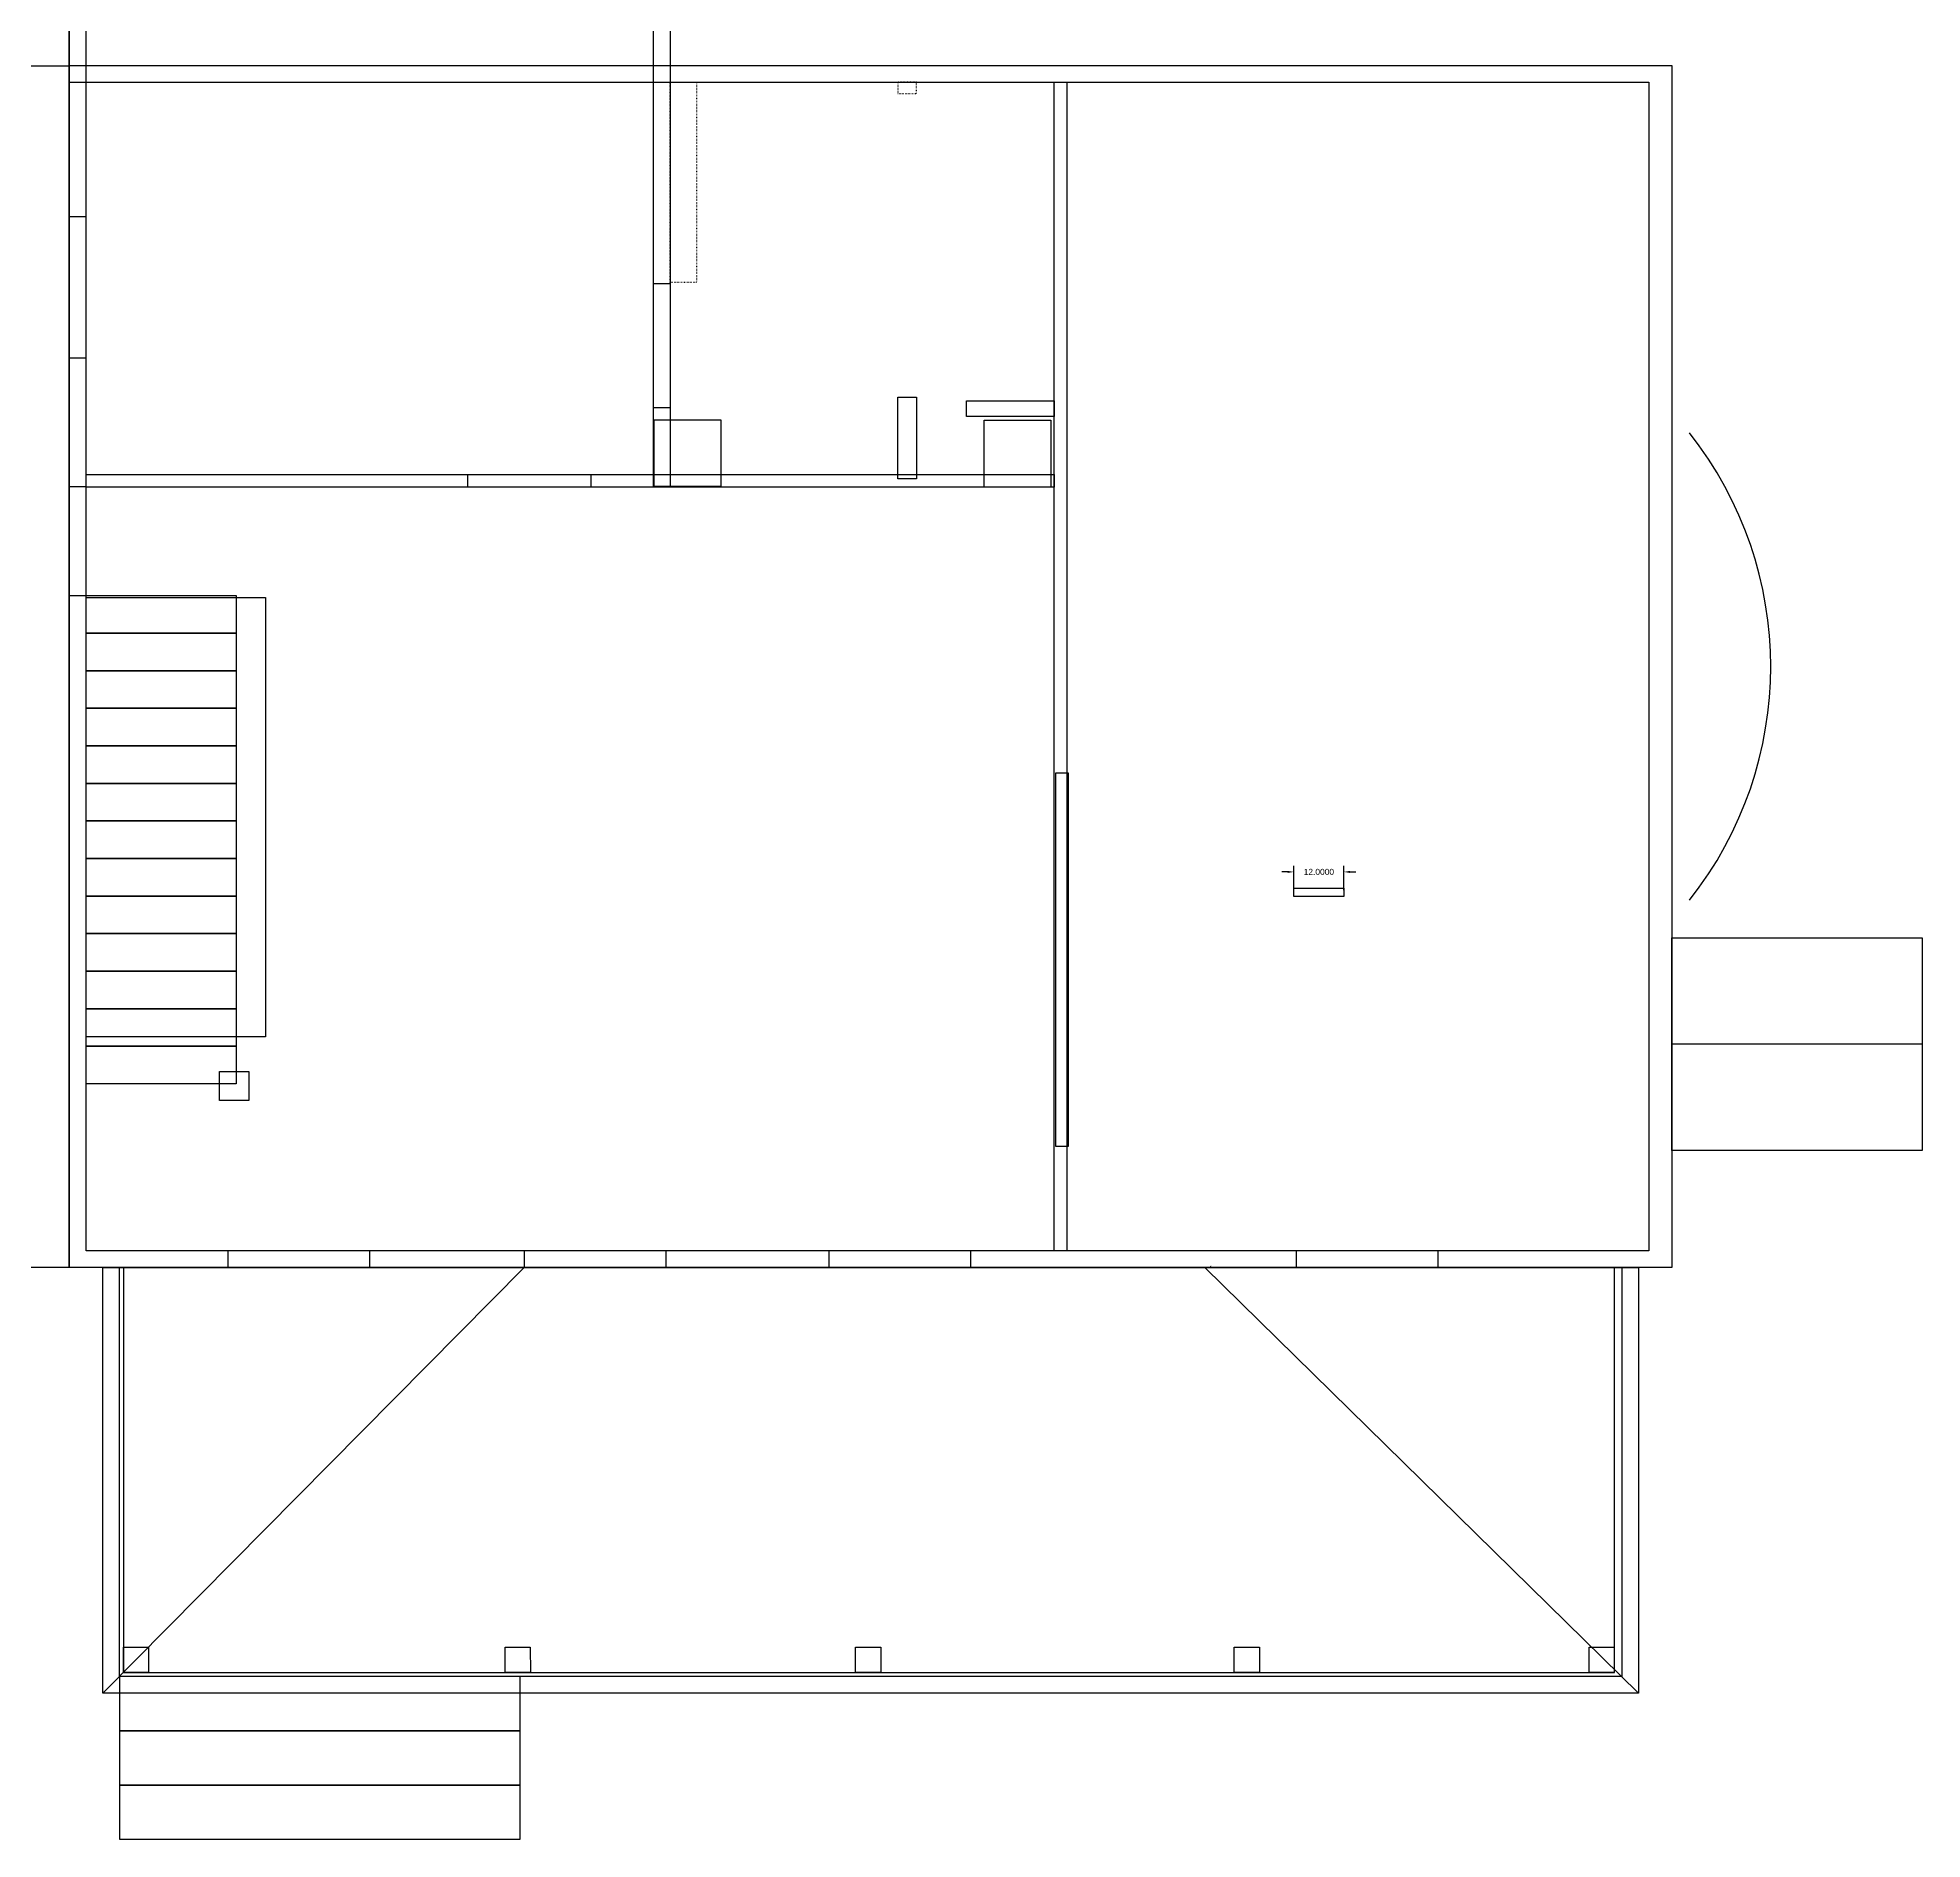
# Model space of a CAD drawing. Header units: inches. Extents: x 12 to 768, y -29 to 636.
# Drawn here: x 316.4 to 768, y -29 to 402.7 of the extents above; entities that cross this region are included whole.
import ezdxf

# ---------------------------------------------------------------- set-up
doc = ezdxf.new("R2010")
doc.units = ezdxf.units.IN
doc.header["$MEASUREMENT"] = 0
doc.header["$PDSIZE"] = -5
doc.linetypes.add('DIVIDE', pattern=[1.25, 0.5, -0.25, 0, -0.25, 0, -0.25])
doc.linetypes.add('DOTTED', pattern=[0.25, 0, -0.25])
for name, color, linetype in [('1flr ceiling', 5, 'Continuous'), ('1flr doors-windows', 2, 'Continuous'), ('1flr main', 7, 'Continuous'), ('Chimneys', 1, 'Continuous'), ('Exterior Walls', 4, 'Continuous')]:
    doc.layers.add(name, color=color, linetype=linetype)
doc.styles.get("Standard").update_dxf_attribs({"font": 'arial.ttf'})
doc.dimstyles.get("Standard").update_dxf_attribs({"dimscale": 8, "dimtxt": 0.18, "dimasz": 0.18, "dimexe": 0.18, "dimexo": 0.0625, "dimgap": 0.09, "dimtad": 0, "dimdec": 4, "dimzin": 0, "dimdsep": 46, "dimtxsty": 'Standard', "dimcen": 0.09, "dimadec": 0, "dimazin": 0, "dimtfac": 1, "dimtofl": 0, "dimtmove": 0, "dimatfit": 3, "dimfxl": 1, "dimtolj": 1, "dimtzin": 0, "dimarcsym": 0})

# ---------------------------------------------------------------- blocks, each defined once
blk = doc.blocks.new('*D37')
at = {"color": 0, "lineweight": -2}
for p, q in [((617.41, 198.43), (617.41, 204.23)), ((629.41, 198.43), (629.41, 204.23)), ((615.97, 202.79), (614.53, 202.79)), ((630.85, 202.79), (632.29, 202.79))]:
    blk.add_line(p, q, dxfattribs=at)
at = {"color": 0}
for points in [[(615.97, 202.55), (615.97, 203.03), (617.41, 202.79)], [(630.85, 203.03), (630.85, 202.55), (629.41, 202.79)]]:
    blk.add_solid(points, dxfattribs=at)
at = {"layer": 'Defpoints', "color": 0}
for p in [(617.41, 202.79), (617.41, 197.93), (629.41, 197.93)]:
    blk.add_point(p, dxfattribs=at)
at = {"color": 0, "insert": (623.41, 202.79), "char_height": 1.44, "attachment_point": 5}
blk.add_mtext('\\A1;12.0000', dxfattribs=at)

msp = doc.modelspace()

# ---------------------------------------------------------------- linework, layer by layer
msp.add_lwpolyline([(617.40651, 196.92773), (617.40651, 198.92773), (629.40651, 198.92773), (629.40651, 196.92773)], close=True)
at = {"layer": '1flr ceiling', "linetype": 'DOTTED'}
for p, q in [((597.23089, 108, 118), (597.65805, 108.57051, 117.54018)), ((433, 108, 122), (597.23089, 108, 122)), ((696, 108), (696, 108))]:
    msp.add_line(p, q, dxfattribs=at)
at = {"layer": '1flr ceiling'}
for p, q in [((332, 6, 89), (433, 108, 122)), ((336, 108, 89), (433.76703, 108, 122)), ((337, 108, 83), (337, 11, 83)), ((700, 6, 89), (596.12003, 108, 122)), ((597.65805, 108, 122), (696, 108, 89)), ((694.25, 11, 83), (694.25, 108, 83)), ((337, 11, 83), (694.25, 11, 83)), ((337, 11), (337, 11)), ((337, 11), (337, 11)), ((337, 11), (337, 11, 88)), ((694.25, 11), (694.25, 11, 88))]:
    msp.add_line(p, q, dxfattribs=at)
for points, elevation in [([(324.01071, 395.8963), (324.01071, 635.8963), (468.01071, 635.8963), (468.01071, 395.8963)], 86), ([(323.98459, 108.01826), (323.98459, 396.01826), (707.98459, 396.01826), (707.98459, 108.01826)], 99), ([(328, 163.31172), (328, 268.56172), (371, 268.56172), (371, 163.31172)], 99), ([(332, 6), (332, 108), (700, 108), (700, 6)], 89), ([(336, 10), (336, -3), (432, -3), (432, 10)], -6), ([(336, -3), (336, -16), (432, -16), (432, -3)], -12), ([(336, -16), (336, -29), (432, -29), (432, -16)], -18)]:
    msp.add_lwpolyline(points, close=True, dxfattribs=dict(at, elevation=elevation))
for points in [[(337, 11), (337, 17), (343, 17), (343, 11)], [(428.44733, 11), (428.44733, 17), (434.44733, 17), (434.5, 11)], [(512.41283, 11), (512.41283, 17), (518.41283, 17), (518.41283, 11)], [(603.14676, 11), (603.14676, 17), (609.14676, 17), (609.14676, 11)], [(688.14676, 11), (688.14676, 17), (694.14676, 17), (694.14676, 11)]]:
    msp.add_lwpolyline(points, close=True, dxfattribs=at)
at = {"layer": '1flr doors-windows'}
for points in [[(328, 326), (328, 359.75), (324, 359.75), (324, 326)], [(464, 314), (464, 343.75), (468, 343.75), (468, 314)], [(328, 269), (328, 295.05108), (324, 295.05108), (324, 269)], [(419.5, 295), (419.5, 298), (449, 298), (449, 295)], [(560.35758, 137), (560.35758, 226.5), (563.35758, 226.5), (563.35758, 137)], [(362, 112), (362, 108), (396, 108), (396, 112)]]:
    msp.add_lwpolyline(points, close=True, dxfattribs=at)
at = {"layer": '1flr doors-windows', "elevation": 20.5}
for points in [[(433, 112), (433, 108), (467, 108), (467, 112)], [(506, 112), (506, 108), (540, 108), (540, 112)], [(618, 112), (618, 108), (652, 108), (652, 112)]]:
    msp.add_lwpolyline(points, close=True, dxfattribs=at)
at = {"layer": '1flr doors-windows'}
msp.add_arc((641.52391, 252, 30.5), 90.16026, 321.6023054, 38.3976946, dxfattribs=at)
at = {"layer": '1flr main', "color": 1, "linetype": 'DIVIDE'}
msp.add_line((328, 392), (464, 392), dxfattribs=at)
at = {"layer": '1flr main'}
for p, q in [((708, 136, -6), (708, 187, -6)), ((708, 187, -6), (768, 187, -36)), ((768, 161.5, -36), (708, 161.5, -6)), ((768, 136, -36), (708, 136, -6)), ((328, 112), (328, 112))]:
    msp.add_line(p, q, dxfattribs=at)
for points in [[(328, 392), (328, 636), (324, 636), (324, 392)], [(464, 295), (464, 635.88771), (468, 635.88771), (468, 295)], [(328, 112), (328, 392), (702.5, 392), (702.5, 112)], [(560, 112), (560, 392), (563, 392), (563, 112)], [(522.5, 297), (522.5, 316.5), (527, 316.5), (527, 297)], [(560, 315.63994), (560, 311.92575), (539, 311.92575), (539, 315.63994)], [(328, 295), (328, 298), (560, 298), (560, 295)], [(328, 152), (328, 269), (364, 269), (364, 152)], [(328, 152), (328, 161), (364, 161), (364, 152)], [(360, 148), (360, 155), (367, 155), (367, 148)]]:
    msp.add_lwpolyline(points, close=True, dxfattribs=at)
msp.add_lwpolyline([(702.5, 112.00952), (328, 112.00952), (328, 392.00952)], dxfattribs=at)
at = {"layer": '1flr main', "linetype": 'DOTTED'}
for points in [[(468, 343.99002), (468, 392), (474.25, 392), (474.25, 343.99002)], [(522.5, 392), (522.5, 389.26158), (527, 389.26158), (527, 392)]]:
    msp.add_lwpolyline(points, close=True, dxfattribs=at)
at = {"layer": '1flr main'}
for points, elevation in [([(328, 260), (328, 269), (364, 269), (364, 260)], 96), ([(328, 251), (328, 260), (364, 260), (364, 251)], 88), ([(328, 242), (328, 251), (364, 251), (364, 242)], 80), ([(328, 233), (328, 242), (364, 242), (364, 233)], 72), ([(328, 224), (328, 233), (364, 233), (364, 224)], 64), ([(328, 215), (328, 224), (364, 224), (364, 215)], 56), ([(328, 206), (328, 215), (364, 215), (364, 206)], 48), ([(328, 197), (328, 206), (364, 206), (364, 197)], 40), ([(328, 188), (328, 197), (364, 197), (364, 188)], 32), ([(328, 179), (328, 188), (364, 188), (364, 179)], 24), ([(708, 136), (708, 187), (768, 187), (768, 136)], -36), ([(328, 170), (328, 179), (364, 179), (364, 170)], 16), ([(328, 161), (328, 170), (364, 170), (364, 161)], 8)]:
    msp.add_lwpolyline(points, close=True, dxfattribs=dict(at, elevation=elevation))
at = {"layer": 'Chimneys', "elevation": -84}
for points in [[(464.09904, 295.11266), (464.09904, 311.11266), (480.09904, 311.11266), (480.09904, 295.11266)], [(543.18664, 295.00302), (543.18664, 311.00302), (559.18664, 311.00302), (559.18664, 295.00302)]]:
    msp.add_lwpolyline(points, close=True, dxfattribs=at)
at = {"layer": 'Exterior Walls'}
for p, q in [((324, 396, 202), (324, 396)), ((468, 395.88771, 86), (468, 395.88771)), ((708, 396, 202), (708, 396)), ((324, 108, 202), (324, 108)), ((708, 108, 202), (708, 108))]:
    msp.add_line(p, q, dxfattribs=at)
for points in [[(324, 395.88771), (324, 635.88771), (468, 635.88771), (468, 395.88771)], [(324, 108), (324, 396), (708, 396), (708, 108)], [(324, 108), (324, 396), (708, 396), (708, 108)], [(336, 10), (336, 108), (696, 108), (696, 10)]]:
    msp.add_lwpolyline(points, close=True, dxfattribs=at)
at = {"layer": 'Exterior Walls', "elevation": -26.5}
msp.add_lwpolyline([(324, 395.88771), (324, 108), (12, 108), (12, 395.88771)], close=True, dxfattribs=at)

# ---------------------------------------------------------------- dimensions: what is measured, and where the dimension line sits
dim = msp.add_linear_dim(base=(617.40651, 202.78572), p1=(629.40651, 197.92773), p2=(617.40651, 197.92773), dimstyle='Standard')
dim.commit()
dim.dimension.update_dxf_attribs({"geometry": '*D37', "text_midpoint": (623.40651, 202.78572)})

doc.saveas('drawing.dxf')
